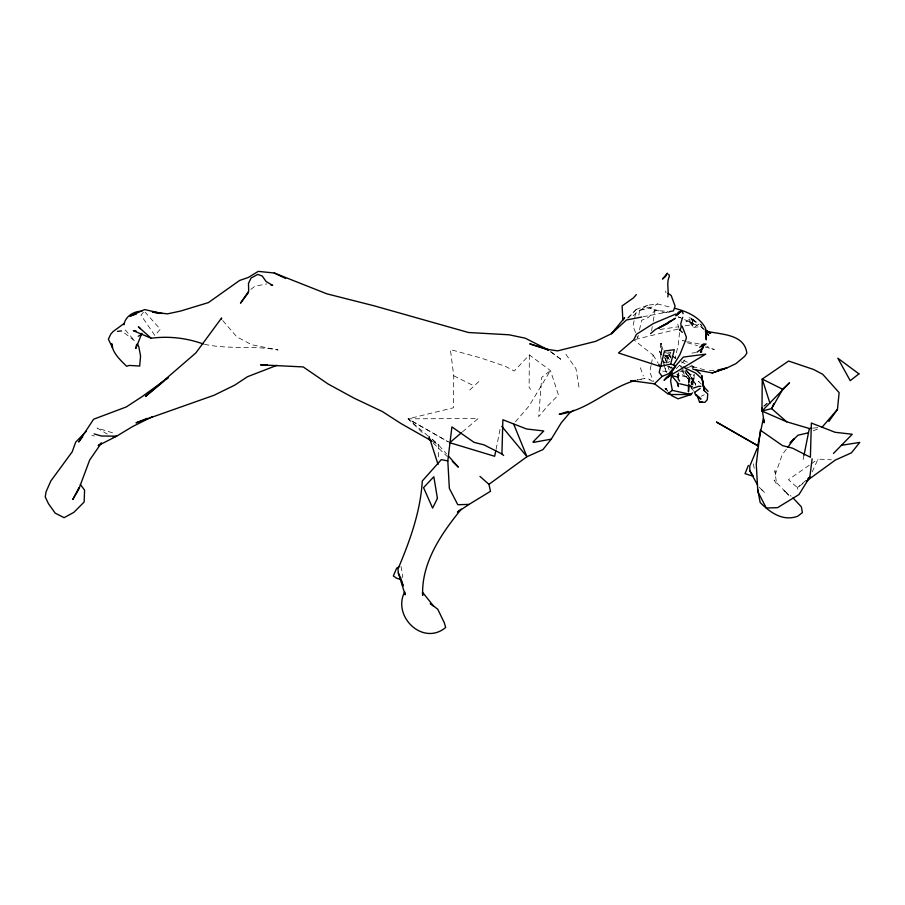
<?xml version="1.0" encoding="UTF-8"?>
<svg xmlns="http://www.w3.org/2000/svg" width="905" height="905" viewBox="0 0 905 905"><rect width="100%" height="100%" fill="white"/><g stroke="black" fill="none" stroke-linecap="round" stroke-linejoin="round"><path stroke-width="0.68" stroke-dasharray="4.53 3.39" d="M688.479 383.607L689.078 377.589L680.47 366.401M689.067 383.053L689.078 377.589L680.198 375.496M515.42 421.832L528.961 406.153L550.455 370.564L541.744 377.374L538.679 416.639L548.068 405.451L558.464 395.021L550.455 370.564L529.357 354.93L514.244 371.027L505.194 366.231L480.136 357.735L450.396 349.59L453.756 375.79L453.507 407.759L408.121 418.845L424.162 434.366M529.357 354.93L529.108 387.419L530.658 389.354M664.383 356.989L666.917 363.493L667.426 355.541L669.632 354.206M694.192 374.478L694.022 381.446L695.73 384.727L693.784 380.304L679.7 373.46M679.542 332.588L678.32 344.477L675.073 358.471M638.851 315.076L639.586 310.325L647.754 305.234L657.584 303.944L671.951 307.61M651.566 330.698L652.279 326.637M653.218 321.23L655.084 310.404L648.862 307.18L639.586 310.325L632.007 316.626M496.042 449.446L500.069 429.264M803.945 455.509L803.131 459.559M647.754 305.234L636.407 309.295L633.014 326.162L635.819 333.3M651.046 365.45L649.745 371.932L653.478 381.469M651.306 364.149L653.139 355.065L633.772 339.816M638.285 335.336L637.686 338.063L636.283 334.488M639.507 329.861L641.622 320.302L648.353 317.451L655.084 310.404L666.623 311.309L669.191 312.497M690.775 382.872L692.155 381.582L693.999 374.444M812.192 471.89L818.041 459.118L831.378 459.819M401.73 578.318L402.793 576.1L400.994 566.428M692.155 381.582L693.773 379.365L691.827 374.93L682.438 370.371M786.298 449.265L782.259 454.615L774.974 475.329L774.94 470.543L776.535 483.926L774.126 480.08L788.617 495.171L783.787 490.533L791.106 496.2M692.257 368.663L693.739 366.819M143.431 312.27L140.976 315.234L154.812 335.438L160.309 329.205L145.185 312.27M696.25 322.282L691.692 318.424L684.474 321.92L689.18 321.309L691.692 318.424L698.875 324.114L693.649 327.463L688.309 320.89M628.319 318.017L636.407 309.295L639.586 310.325L650.129 308.039L657.584 303.944M676.171 368.674L686.013 358.923M627.425 318.085L636.407 309.295M469.718 390.01L481.03 379.534M763.888 406.119L765.8 404.377M690.639 385.281L694.022 381.446L686.782 371.027M764.058 405.994L767.18 403.2M764.012 406.051L767.089 403.347M805.699 480.544L797.407 487.625L798.459 492.252M462.387 431.945L478.202 418.506L408.121 418.845L448.518 441.991L408.087 418.947L427.941 435.871M667.675 362.871L669.202 361.638M250.9 289.396L254.791 286.297L266.828 283.876M802.995 483.564L797.407 487.625L788.447 479.673L810.077 464.65M811.208 463.858L818.041 459.118M701.194 396.22L704.294 394.806M813.29 430.78L819.568 428.223M686.013 368.211L692.076 366.118M666.533 312.214L664.598 312.734L650.129 308.039M692.71 321.207L694.169 320.834L695.866 321.965L692.71 321.207L691.692 318.424L688.829 317.621L694.169 320.834L691.692 318.424L693.649 327.463L700.753 326.535L704.056 328.82M635.129 339.488L679.949 328.617M636.894 380.157L645.039 378.539L637.165 379.659M643.093 316.75L667.935 311.931M714.022 370.598L706.59 370.439M659.949 329.465L678.094 326.818M685.074 325.789L694.836 324.363L700.753 326.535L703.626 329.578M678.433 317.621L680.718 317.327M691.918 353.086L695.64 352.588M117.22 331.094L125.456 330.144L135.003 341.253L122.22 331.23L117.005 331.422M813.165 428.11L818.267 427.59M667.121 371.231L662.901 371.231L660.695 368.901M679.791 371.231L682.596 371.231L687.992 375.451L690.707 379.772L693.332 386.955M668.15 352.192L670.775 352.237L670.537 358.052M699.237 343.99L687.687 341.694M91.835 435.588L94.471 435.95M204.507 344.251C228.648 349.749 253.785 345.212 278.084 349.986L251.613 344.737L236.816 336.852L222.313 320.053M686.397 341.389L682.506 340.495L683.479 341.66M664.225 352.407L669.462 353.651L670.413 356.231L663.863 354.681L669.666 361.468M687.302 342.746L697.517 345.631M692.54 366.48L705.312 370.088M705.086 346.932L714.305 349.579L706.76 346.355M112.537 432.805L97.084 428.008L107.299 434.095M668.014 366.548L671.996 367.826M689.18 321.309L694.836 324.363L684.576 319.612M683.637 360.552L687.415 362.215M678.162 316.648L683.298 319.024M681.329 361.785L685.04 363.572M689.995 365.959L693.705 367.747M679.576 365.371L682.053 366.559M453.756 375.79L474.265 385.994M662.698 361.242L666.431 363.12M432.352 441.357L438.393 444.785L446.55 453.937M672.121 355.846L675.605 357.973M665.017 355.461L669.632 358.606M672.03 356.027L675.379 358.414M652.494 381.525L647.629 378.166L649.858 380.021M550.726 351.853L562.084 360.201L550.568 351.57M691.409 365.1L694.158 367.419M432.115 439.434L438.393 444.785L438.461 458.767M667.087 390.372L664.971 388.562L666.94 390.44M432.138 439.185L438.393 444.785M433.212 443.043L447.285 456.539M701.239 384.093L698.502 381.39L701.318 384.297M670.797 356.661L669.598 355.461L669.462 353.651M687.698 371.944L692.517 377.34L695.515 385.553M665.401 355.009L669.542 359.862M671.239 368.561L669.508 366.536L671.216 368.595M671.001 357.588L669.598 355.461L670.956 358.957M681.601 370.564L688.479 379.5L692.823 379.964L693.106 384.048M702.167 326.366L700.549 324.137L702.766 327.463M565.908 354.262L575.976 368.697L579.2 388.46M686.94 370.496L692.823 379.964L693.049 384.93M653.139 355.065L658.003 363.029M667.924 391.379L666.012 388.188L666.747 389.851M691.692 318.424L692.133 319.171M690.888 322.033L693.649 327.463M692.325 388.765L693.445 391.084M671.567 366.763L673.275 370.394M667.426 355.541L669.474 360.145M661.284 355.28L659.756 351.378L661.023 343.3L662.98 350.031M663.331 360.495L664.349 363.097M685.73 368.414L691.465 384.127M685.13 370.337L689.915 383.437M640.355 367.769L643.353 375.971M661.001 354.896L659.756 351.378L661.216 359.296M667.811 366.118L669.157 370.043M665.345 358.109L666.917 363.493M677.755 324.126L678.931 328.153M665.266 368.912L663.003 361.05L666.34 372.645M753.401 463.846L754.623 470.51M665.661 291.003L665.888 292.722M661.77 354.715L661.023 343.3L661.793 352.927M764.533 492.467L759.035 487.082L764.533 492.467"/><path stroke-width="1.36" d="M688.467 384.976L688.467 391.82L689.067 384.421M503.644 455.498L501.924 453.982L502.875 419.762L526.597 428.993L543.781 430.972L532.955 442.013L533.645 442.364L551.269 439.14L561.258 422.827L569.664 412.872L573.713 410.282M701.771 351.807L700.515 352.339L702.597 348.267L702.812 344.5L706.126 343.968L702.993 345.97M124.076 324.759C124.811 316.693 134.076 310.89 141.768 311.275M679.587 381.084L678.184 378.957L678.411 373.154M828.822 421.481L837.442 409.433L839.127 392.646L822.724 374.308L813.674 369.512L788.617 361.027L762.236 379.082L761.987 411.04L786.683 421.798L809.342 428.506L811.898 428.246M479.978 476.392L488.938 484.345L490.51 491.279L469.073 504.39L457.806 504.719L449.355 488.383L447.805 460.917L451.9 426.911L474.107 442.364L484.073 444.898L501.924 453.982M833.46 453.45L852.261 434.253L835.077 432.285L811.355 423.042L810.394 457.263L792.554 448.179L782.576 445.645L760.37 430.192L756.275 464.197L757.836 491.664L766.286 507.999L777.542 507.671L798.979 494.56L809.851 477.003L812.124 458.778M675.854 314.024L653.32 323.56L636.419 334.341L633.772 339.816L618.466 352.961L660.084 366.435L670.628 364.149L674.316 349.726L664.485 351.016L659.168 372.374L662.121 376.412L668.852 373.561L683.343 357.09L705.719 354.138L666.182 377.985L669.123 375.428M671.691 374.421L670.639 381.152L672.336 390.394L667.8 393.743L654.202 383.573M136.44 344.975L135.818 348.47L141.881 333.323M757.779 445.588L763.288 418.574M667.811 296.908C669.146 290.075 666.069 282.982 669.44 276.195L668.716 274.215M495.77 450.792L494.662 456.278L449.74 442.692L461.335 432.839M803.979 455.419L809.342 428.506M682.698 317.293L680.854 323.243L681.148 327.372L679.915 330.02M696.952 352.181L702.597 348.267L703.92 344.002M757.225 448.292L749.781 466.154L749.849 470.838L757.519 485.001M773.832 403.506L771.648 408.608L761.987 411.04L789.511 382.815L782.305 389.489M748.356 465.464L745.03 473.654L753.356 476.324L749.849 470.838M79.018 487.58L72.807 499.447L78.735 489.356L89.652 460.068L101.451 442.93L98.204 445.599L116.621 436.187L132.413 426.651L152.255 416.73M670.628 364.149L673.524 364.919L679.847 354.76L686.137 338.866L686.386 337.135L682.155 326.219M787.904 447.115L794.364 438.54L790.076 442.986L797.972 435.226L808.267 432.828M248.502 292.575L240.504 303.164L248.683 291.172L248.49 283.423L251.058 278.039L257.778 274.407L262.303 276.082L266.059 281.478L272.665 285.392L270.652 284.781M82.728 436.696L78.645 441.979L93.6 419.23L126.281 406.945L142.379 396.424L168.115 377.747L165.954 379.534M668.614 392.906L671.917 395.779L678.06 398.811L691.115 394.523L692.416 392.838M551.269 439.14L542.966 449.559L526.902 456.742L488.938 484.345M460.532 510.092C440.927 534.233 421.379 563.012 422.658 595.456L422.545 592.277L433.574 606.101L430.565 603.669M699.701 347.396L702.812 344.5M700.21 388.369L695.006 392.125M822.079 427.205L837.442 409.433M636.351 294.566L633.409 297.915L622.097 305.901L622.866 320.11L624.631 317.723L611.441 333.719L595.739 341.332L557.638 350.869L547.31 349.341L529.708 343.821L548.475 349.997L547.31 349.341M86.246 431.3L75.703 442.115L72.174 451.867L50.827 480.985L46.031 491.879L45.25 496.935L48.474 503.723L55.182 513.146L64.108 517.671L73.882 512.343L84.165 501.981L84.572 490.08L80.33 484.503M672.234 372.577L668.297 376.48L675.594 366.525L673.524 364.919M662.121 376.412L654.406 383.844L630.604 380.598M670.922 373.98L664.066 380.281L669.27 375.518M665.118 379.138L671.046 373.844M670.39 320.902L667.438 323.515L658.24 328.266L675.435 318.243L667.438 323.515L655.48 329.454L650.605 333.583M677.279 314.816L681.216 311.343L678.399 312.168L675.911 315.822L681.216 311.343M807.769 478.779L809.851 477.003M613.601 331.92L611.441 333.719L626.52 319.963L641.702 317.022M163.805 381.31L145.49 396.447L195.865 352.916L221.623 317.938L221.408 319.103M461.233 509.119L457.432 512.128L469.073 504.39M124.223 323.402L113.091 331.558L110.829 334.036L108.385 339.171L112.605 347.961M806.344 481.132L835.372 460.034L851.435 452.839L859.75 442.421L841.424 445.294M138.261 336.264L141.938 334.183M398.8 567.016L396.65 568.148L393.347 576.01L396.752 578.295L400.078 579.143M693.015 369.251L712.235 372.962L726.93 367.916L735.867 363.686L744.77 356.253L746.84 353.154C744.385 333.809 721.285 334.714 706.782 331.241L710.64 333.413L705.153 329.59M147.255 418.359L136.033 422.839L214.032 395.27L234.768 385.123L247.518 376.695L276.93 365.337M712.235 372.962L725.075 368.448M136.474 313.967L130.003 316.207L144.585 309.567L162.278 313.549M693.377 388.121L698.694 386.288L700.877 386.367M568.114 411.424L559.222 414.275C587.628 410.723 608.443 387.906 635.536 380.428M113.249 437.217L116.621 436.187L101.371 436.006L94.165 433.902M726.93 367.916L717.789 370.009M669.315 311.659L673.456 310.856L675.085 306.105L671.171 295.471L668.094 293.356M694.418 392.103L695.549 394.671L697.008 395.338L699.542 402.058L701.952 401.741M267.326 364.839L260.527 364.839L303.186 366.921L328.13 384.014L354.002 398.121L382.329 411.537L400.983 423.54L431.153 440.678M688.456 393.675L691.115 394.523L671.42 394.523L667.8 393.743M136.067 330.981L133.34 330.664L151.158 338.244C168.715 335.902 186.634 337.995 203.263 343.979M548.475 349.997L525.239 338.187L509.108 334.793L468.507 332.508L374.229 305.845L326.829 293.82L274.294 273.016L258.276 271.376L248.332 277.45L239.61 280.459L208.399 302.598L180.333 311.116L167.436 313.865L152.413 312.021L159.291 313.458M699.542 402.058L705.006 402.295L707.28 399.693L707.755 393.958L704.214 390.632L701.59 375.496L704.214 390.632M447.805 460.917L441.289 459.638L422.273 481.019C420.542 511.438 409.863 541.043 397.996 568.94L398.291 572.831L405.146 594.823L404.705 591.859C391.933 616.362 423.008 646.543 445.679 627.47L444.31 622.776L437.771 609.257L430.26 603.42M672.336 390.394L691.115 394.523M679.734 383.765L692.427 386.752M678.049 377.147L671.51 375.598L678.128 383.358L678.456 386.639L677.302 382.883M674.553 308.277C686.476 311.286 699.497 316.773 705.515 328.187L706.285 339.839L705.73 331.897M683.286 367.147L695.674 373.109L702.382 379.297M274.294 273.016L285.629 278.502M677.11 374.568L679.022 375.666M695.549 394.671L701.002 399.116L698.015 396.288M140.49 328.617L138.386 326.863L151.158 338.244M682.347 311.648L683.139 313.684M786.683 421.798L771.648 408.608L782.746 389.274L762.236 379.082L769.94 403.245M695.628 369.512L700.425 373.935M703.14 386.096L708.095 391.367M679.316 329.488L682.347 332.373M428.189 438.224L431.199 441.12M452.319 461.369L458.349 467.15L448.371 455.962M792.984 497.897L801.366 506.845L802.384 512.626L797.61 516.28C782.689 521.631 770.144 512.513 760.155 502.479L757.609 488.96M705.402 331.535L708.66 335.291L705.414 330.834M501.766 426.312L526.936 456.652L513.61 423.913M658.693 364.161L660.084 366.435M137.334 343.674L138.793 346.796L140.58 356.016L139.687 366.027L129.279 365.428L126.61 366.287C120.32 359.964 112.412 352.973 111.609 343.572L112.571 346.966M398.291 572.831L400.677 578.261M690.866 386.05L691.827 388.675M429.015 436.391L438.065 464.423M701.624 345.156L702.597 348.267M401.164 579.392L403.144 585.931L401.978 582.039M701.59 375.496L703.943 387.781M761.965 407.861L764.159 422.771L764.046 420.044M716.602 422.126L758.209 445.973L716.602 422.126M437.42 498.429L432.601 508.112L423.551 487.614L433.846 476.743L437.42 498.429M667.324 273.333L665.424 276.636L662.471 279.045L667.324 273.333M858.936 373.856L850.225 380.654L837.826 358.21L858.936 373.856"/></g></svg>
